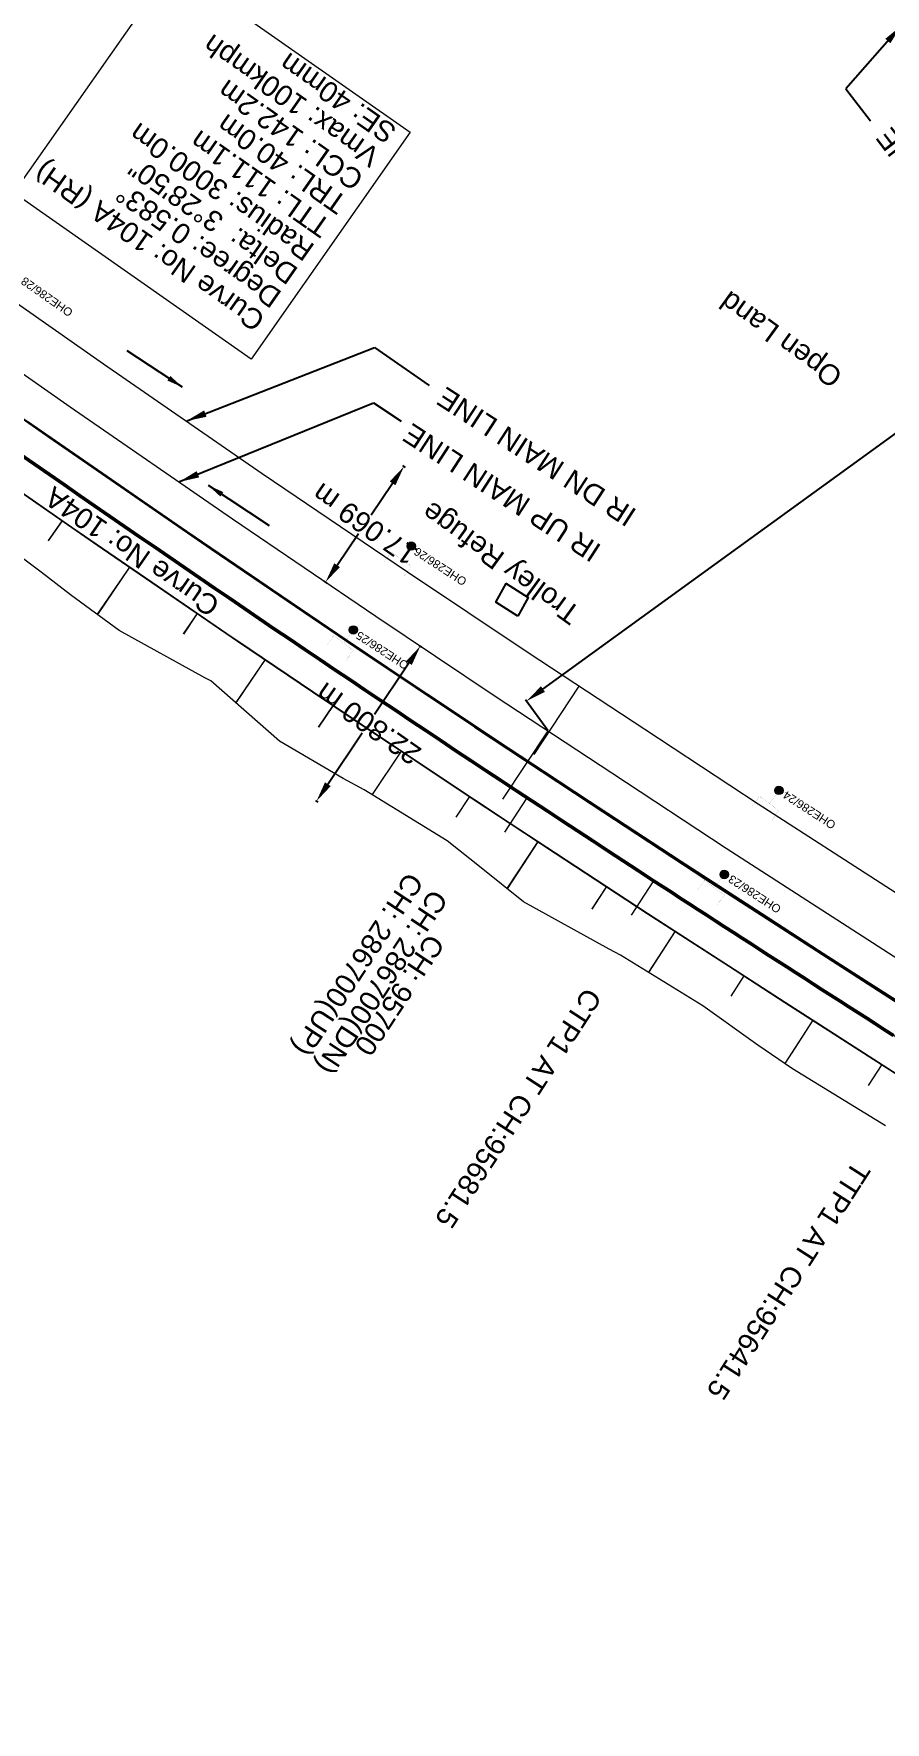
# Model space of a CAD drawing. Header units: metres. Extents: x 644418 to 1306172, y 3366650 to 6747308.
# Drawn here: x 655431.6 to 655535.6, y 3371746.8 to 3371952.9 of the extents above; entities that cross this region are included whole.
import ezdxf
from ezdxf.enums import TextEntityAlignment as Align

# ---------------------------------------------------------------- set-up
doc = ezdxf.new("R2010")
doc.units = ezdxf.units.M
doc.header["$MEASUREMENT"] = 0
doc.linetypes.add('CENTER', pattern=[2, 1.25, -0.25, 0.25, -0.25])
doc.layers.get('Defpoints').update_dxf_attribs({"lineweight": 0})
for name, color, linetype in [('C-ROAD-CNTR-N', 92, 'Continuous'), ('DFCC Boundary', 6, 'CENTER'), ('PROPOSED DFCC FORMATION LINE', 187, 'Continuous'), ('PROPOSED FORMATION LINE - Connecting line', 187, 'Continuous'), ('Side Details', 251, 'Continuous'), ('TROLLEY_STAND', 7, 'Continuous')]:
    doc.layers.add(name, color=color, linetype=linetype)
for name, color, linetype, lineweight in [('Existing Chainage', 7, 'Continuous', 0), ('Existing IR Track', 143, 'Continuous', 0), ('Existing Railway Boundary', 7, 'CENTER', 0), ('flow direction', 7, 'Continuous', 0), ('OHE MAST', 8, 'Continuous', 0), ('OHE MAST TEXT', 8, 'Continuous', 0), ('Prop TPTC Connecting line', 10, 'Continuous', 0), ('Prop- DN Curve_cont', 3, 'Continuous', 0), ('PROP-DFC Connecting line', 1, 'Continuous', 0), ('Proposed Chainages Connecting line', 10, 'Continuous', 0), ('Proposed Curve_Details Connecting line', 10, 'Continuous', 0), ('PROPOSED DFCC TOE LINE', 239, 'Continuous', 0), ('PROPOSED DFCC TOE LINE - Connecting line', 239, 'Continuous', 0), ('PROPOSED DFCC TOE SLOPES - Connecting line', 239, 'Continuous', 0), ('PROPOSED DFCC TRACK', 1, 'Continuous', 0), ('PROPOSED DRAIN CUM RETAINING WALL', 144, 'Continuous', 30)]:
    doc.layers.add(name, color=color, linetype=linetype, lineweight=lineweight)
doc.styles.get("Standard").update_dxf_attribs({"font": 'arial.ttf'})
doc.styles.add('Style-Arial', font='arial.ttf')
doc.dimstyles.new('DIM', dxfattribs={"dimtxt": 2.5, "dimasz": 2.5, "dimexe": 0.18, "dimexo": 0.0625, "dimgap": 0.09, "dimtad": 0, "dimtih": 1, "dimtoh": 1, "dimdec": 3, "dimzin": 0, "dimdsep": 46, "dimtxsty": 'Standard', "dimcen": 0.09, "dimadec": 0, "dimazin": 0, "dimtfac": 1, "dimtdec": 3, "dimtofl": 0, "dimtmove": 0, "dimatfit": 3, "dimfxl": 1, "dimtolj": 1, "dimtzin": 0, "dimarcsym": 0})
doc.dimstyles.new('ISO-25', dxfattribs={"dimtxt": 2.5, "dimasz": 2.5, "dimexe": 1.25, "dimexo": 0.625, "dimtad": 1, "dimtxsty": 'Standard', "dimcen": 2.5, "dimadec": 0, "dimazin": 0, "dimtfac": 1, "dimtmove": 0, "dimatfit": 3, "dimfxl": 1, "dimarcsym": 0})

# ---------------------------------------------------------------- blocks, each defined once
blk = doc.blocks.new('OHE MAST')
h = blk.add_hatch(color=256)
edge = h.paths.add_edge_path()
edge.add_arc((0, 0), 0.514, 0, 360)
at = {"const_width": 0.01, "flags": 128}
for points in [[(1.5, 3.5), (1.5, 2), (-1.5, 2), (-1.5, 3.5)], [(0, 2), (0, 0)]]:
    blk.add_lwpolyline(points, dxfattribs=at)
blk.add_circle((0, 0), 0.514)
blk = doc.blocks.new('*D1881')
at = {"layer": 'Defpoints', "color": 0, "linetype": 'Continuous', "ltscale": 0.5, "transparency": 16777216}
for p in [(655609.14, 3371956.6), (655611.78, 3371952.95), (655494.37, 3371867.81)]:
    blk.add_point(p, dxfattribs=at)
at = {"layer": 'DFCC Boundary', "color": 0, "linetype": 'Continuous', "lineweight": -2, "ltscale": 0.5, "transparency": 16777216}
for p, q in [((655607.12, 3371955.13), (655549.09, 3371913.05)), ((655611.75, 3371953), (655609.03, 3371956.74)), ((655493.75, 3371872.92), (655546.75, 3371911.35)), ((655494.33, 3371867.86), (655491.62, 3371871.6))]:
    blk.add_line(p, q, dxfattribs=at)
at = {"layer": 'DFCC Boundary', "color": 0, "linetype": 'Continuous', "ltscale": 0.5, "transparency": 16777216}
for points in [[(655606.87, 3371955.47), (655607.36, 3371954.79), (655609.14, 3371956.6)], [(655493.51, 3371873.26), (655493.99, 3371872.58), (655491.73, 3371871.45)]]:
    blk.add_solid(points, dxfattribs=at)
at = {"layer": 'DFCC Boundary', "color": 0, "linetype": 'Continuous', "ltscale": 0.5, "transparency": 16777216, "insert": (655547.92, 3371912.2), "char_height": 2.5, "attachment_point": 5, "rotation": 145}
blk.add_mtext('\\A1;145.036 m', dxfattribs=at)
blk = doc.blocks.new('*D1882')
at = {"layer": 'Defpoints', "color": 0, "linetype": 'Continuous', "ltscale": 0.5, "transparency": 16777216}
for p in [(655511.75, 3372060.25), (655525.31, 3372047.64), (655415.65, 3371929.77)]:
    blk.add_point(p, dxfattribs=at)
at = {"layer": 'DFCC Boundary', "color": 0, "linetype": 'Continuous', "lineweight": -2, "ltscale": 0.5, "transparency": 16777216}
for p, q in [((655525.26, 3372047.68), (655511.62, 3372060.38)), ((655510.05, 3372058.42), (655475.5, 3372021.29)), ((655403.79, 3371944.21), (655473.62, 3372019.27)), ((655415.6, 3371929.81), (655401.95, 3371942.5))]:
    blk.add_line(p, q, dxfattribs=at)
at = {"layer": 'DFCC Boundary', "color": 0, "linetype": 'Continuous', "ltscale": 0.5, "transparency": 16777216}
for points in [[(655509.74, 3372058.71), (655510.35, 3372058.14), (655511.75, 3372060.25)], [(655403.48, 3371944.49), (655404.09, 3371943.93), (655402.09, 3371942.38)]]:
    blk.add_solid(points, dxfattribs=at)
at = {"layer": 'DFCC Boundary', "color": 0, "linetype": 'Continuous', "ltscale": 0.5, "transparency": 16777216, "insert": (655474.56, 3372020.28), "char_height": 2.5, "attachment_point": 5, "rotation": 145}
blk.add_mtext('\\A1;160.997 m', dxfattribs=at)
blk = doc.blocks.new('*D1935')
at = {"layer": 'Defpoints', "color": 0, "linetype": 'ByBlock', "ltscale": 0.5, "transparency": 16777216}
for p in [(655476.79, 3371900.1), (655477.03, 3371899.94), (655467.44, 3371885.82)]:
    blk.add_point(p, dxfattribs=at)
at = {"layer": 'Existing Railway Boundary', "color": 0, "linetype": 'ByBlock', "lineweight": -2, "ltscale": 0.5, "transparency": 16777216}
for p, q in [((655476.98, 3371899.97), (655476.64, 3371900.2)), ((655475.38, 3371898.03), (655472.76, 3371894.17)), ((655468.6, 3371888.05), (655471.23, 3371891.91)), ((655467.39, 3371885.85), (655467.05, 3371886.08))]:
    blk.add_line(p, q, dxfattribs=at)
at = {"layer": 'Existing Railway Boundary', "color": 0, "linetype": 'ByBlock', "ltscale": 0.5, "transparency": 16777216}
for points in [[(655475.04, 3371898.27), (655475.73, 3371897.8), (655476.79, 3371900.1)], [(655468.26, 3371888.28), (655468.95, 3371887.81), (655467.2, 3371885.98)]]:
    blk.add_solid(points, dxfattribs=at)
at = {"layer": 'Existing Railway Boundary', "color": 0, "linetype": 'ByBlock', "ltscale": 0.5, "transparency": 16777216, "insert": (655471.99, 3371893.04), "char_height": 2.5, "attachment_point": 5, "rotation": 145}
blk.add_mtext('\\A1;17.069 m', dxfattribs=at)
blk = doc.blocks.new('*D1959')
at = {"layer": 'Defpoints', "color": 0, "linetype": 'ByBlock', "ltscale": 0.5, "transparency": 16777216}
for p in [(655478.6, 3371878.29), (655478.78, 3371878.17), (655465.91, 3371859.35)]:
    blk.add_point(p, dxfattribs=at)
at = {"layer": 'Existing Railway Boundary', "color": 0, "linetype": 'ByBlock', "lineweight": -2, "ltscale": 0.5, "transparency": 16777216}
for p, q in [((655478.65, 3371878.25), (655478.93, 3371878.07)), ((655477.39, 3371876.09), (655473.19, 3371869.83)), ((655467.48, 3371861.3), (655471.67, 3371867.56)), ((655465.96, 3371859.31), (655466.24, 3371859.13))]:
    blk.add_line(p, q, dxfattribs=at)
at = {"layer": 'Existing Railway Boundary', "color": 0, "linetype": 'ByBlock', "ltscale": 0.5, "transparency": 16777216}
for points in [[(655477.04, 3371876.32), (655477.73, 3371875.86), (655478.78, 3371878.17)], [(655467.13, 3371861.53), (655467.83, 3371861.07), (655466.09, 3371859.23)]]:
    blk.add_solid(points, dxfattribs=at)
at = {"layer": 'Existing Railway Boundary', "color": 0, "linetype": 'ByBlock', "ltscale": 0.5, "transparency": 16777216, "insert": (655472.43, 3371868.7), "char_height": 2.5, "attachment_point": 5, "rotation": 145}
blk.add_mtext('\\A1;22.800 m', dxfattribs=at)

msp = doc.modelspace()

# ---------------------------------------------------------------- linework, layer by layer
at = {"layer": 'C-ROAD-CNTR-N', "color": 4, "linetype": 'Continuous', "lineweight": 50, "flags": 128}
msp.add_lwpolyline([(655507.2692, 3371849.5159, -0.01185406), (655389.932, 3371929.8963)], format="xyb", dxfattribs=at)
msp.add_lwpolyline([(655536.5474, 3371830.6343), (655535.4613, 3371831.331), (655534.3753, 3371832.0278), (655533.2894, 3371832.7246), (655532.2035, 3371833.4216), (655531.1177, 3371834.1187), (655530.032, 3371834.816), (655528.9463, 3371835.5134), (655527.8608, 3371836.2109), (655526.7754, 3371836.9087), (655525.6901, 3371837.6066), (655524.605, 3371838.3047), (655523.52, 3371839.0031), (655522.4352, 3371839.7017), (655521.3505, 3371840.4006), (655520.266, 3371841.0997), (655519.1817, 3371841.7991), (655518.0976, 3371842.4989), (655517.0136, 3371843.1989), (655515.9299, 3371843.8993), (655514.8465, 3371844.6), (655513.7632, 3371845.3011), (655512.6802, 3371846.0025), (655511.5975, 3371846.7044), (655510.515, 3371847.4066), (655509.4328, 3371848.1093), (655508.3508, 3371848.8124), (655507.2692, 3371849.5159)], dxfattribs=at)
at = {"layer": 'Existing Chainage', "color": 0, "linetype": 'Continuous', "lineweight": 13, "flags": 128}
for points in [[(655492.6682, 3371864.9263), (655498.1609, 3371873.2828)], [(655488.8342, 3371859.4787), (655494.3694, 3371867.8071)]]:
    msp.add_lwpolyline(points, dxfattribs=at)
at = {"layer": 'Existing IR Track', "flags": 128}
for points in [[(655419.9932, 3371926.6713), (655440.0624, 3371912.6298), (655459.4634, 3371899.2433), (655477.1891, 3371887.2449), (655491.9384, 3371877.3718), (655506.1819, 3371868.0106), (655520.0329, 3371858.9077), (655536.187, 3371848.4692), (655551.746, 3371838.4159), (655572.5758, 3371825.2284), (655592.949, 3371812.3299), (655609.8482, 3371801.665), (655626.1608, 3371791.3704), (655649.7969, 3371776.4056), (655668.6722, 3371764.2846), (655688.8878, 3371751.1891), (655709.3615, 3371737.723)], [(655415.7597, 3371921.5237), (655436.0147, 3371907.3644), (655455.8299, 3371893.7014), (655473.3378, 3371881.8123), (655487.9272, 3371872.0403), (655502.1586, 3371862.6859), (655516.1365, 3371853.4982), (655532.174, 3371843.1575), (655547.7473, 3371833.1176), (655568.8292, 3371819.8469), (655589.7667, 3371806.6671), (655606.2658, 3371796.3118), (655622.8083, 3371785.9293), (655646.1127, 3371771.3416), (655665.3604, 3371759.2545), (655685.4879, 3371746.461)]]:
    msp.add_lwpolyline(points, dxfattribs=at)
at = {"layer": 'Prop TPTC Connecting line', "lineweight": 0, "flags": 128}
msp.add_lwpolyline([(655507.2662, 3371849.5179), (655504.539, 3371845.3272)], dxfattribs=at)
at = {"layer": 'PROP-DFC Connecting line', "color": 12, "linetype": 'Continuous', "lineweight": 0, "flags": 128}
msp.add_lwpolyline([(655672.6644, 3371743.3411), (655540.8889, 3371827.8498), (655536.6801, 3371830.5491), (655532.4719, 3371833.2493), (655528.2648, 3371835.9513), (655524.0595, 3371838.6558), (655519.8564, 3371841.3639), (655515.6561, 3371844.0764), (655511.4592, 3371846.7941), (655507.2662, 3371849.5179, -0.0118537), (655389.9326, 3371929.8959)], format="xyb", dxfattribs=at)
at = {"layer": 'Proposed Chainages Connecting line', "lineweight": 0, "flags": 128}
msp.add_lwpolyline([(655489.0781, 3371855.4563), (655491.831, 3371859.6302)], dxfattribs=at)
at = {"layer": 'Proposed Curve_Details Connecting line'}
msp.add_lwpolyline([(655477.5237, 3371940.9111), (655458.1177, 3371913.1965), (655429.1289, 3371933.4947), (655448.5349, 3371961.2093)], close=True, dxfattribs=at)
at = {"layer": 'PROPOSED DFCC FORMATION LINE', "lineweight": 0, "flags": 128}
msp.add_lwpolyline([(655542.9133, 3371831.0064), (655531.6938, 3371838.2055), (655527.3894, 3371840.9724), (655520.4896, 3371845.4182), (655510.607, 3371851.8185), (655509.3116, 3371852.661), (655499.402, 3371859.1376), (655493.8956, 3371862.7606), (655489.5181, 3371865.6533), (655479.6601, 3371872.2081), (655477.2576, 3371873.814), (655469.828, 3371878.8017), (655460.6937, 3371884.978), (655460.022, 3371885.4341), (655450.2423, 3371892.1052), (655444.2046, 3371896.2522), (655440.4891, 3371898.8149), (655430.7624, 3371905.5631)], dxfattribs=at)
at = {"layer": 'PROPOSED DFCC TOE LINE', "lineweight": 0, "flags": 128}
for points in [[(655667.8644, 3371824.4924), (655667.3891, 3371825.4002), (655664.9139, 3371830.126), (655662.4295, 3371834.8635), (655659.9383, 3371839.6021), (655657.4361, 3371844.344), (655654.9205, 3371849.0879), (655652.389, 3371853.8324), (655649.8391, 3371858.5763), (655647.2685, 3371863.3182), (655644.6746, 3371868.0565), (655642.0552, 3371872.79), (655639.4077, 3371877.517), (655636.7298, 3371882.236), (655634.0191, 3371886.9455), (655631.2732, 3371891.6438), (655628.5058, 3371896.3027, 0.10707632), (655421.2253, 3372117.454, 0.10707632)], [(655668.4974, 3371826.517), (655666.2427, 3371830.8219), (655663.7575, 3371835.5608), (655661.2655, 3371840.3011), (655658.7621, 3371845.0454), (655656.2448, 3371849.7923), (655653.7113, 3371854.5406), (655651.1591, 3371859.2889), (655648.5857, 3371864.0357), (655645.9888, 3371868.7798), (655643.3658, 3371873.5196), (655640.7143, 3371878.2536), (655638.0321, 3371882.9803), (655635.3166, 3371887.6981), (655632.5656, 3371892.4053), (655629.794, 3371897.0712, 0.09893925), (655440.874, 3372105.2544, 0.09893925)], [(655638.7697, 3371808.7017), (655638.0662, 3371810.0451), (655635.5923, 3371814.7684), (655633.1236, 3371819.476), (655630.6521, 3371824.1772), (655628.1775, 3371828.8668), (655625.6975, 3371833.5435), (655623.2098, 3371838.206), (655620.7119, 3371842.8532), (655618.2016, 3371847.4836), (655615.6767, 3371852.096), (655613.135, 3371856.6891), (655610.5741, 3371861.2615), (655607.9919, 3371865.8118), (655605.3863, 3371870.3387), (655602.7552, 3371874.8407), (655600.0794, 3371879.3452, 0.11334729), (655388.3253, 3372099.6928)], [(655639.5613, 3371810.4234), (655639.395, 3371810.741), (655636.9211, 3371815.4644), (655634.4516, 3371820.1733), (655631.9793, 3371824.8762), (655629.5034, 3371829.5681), (655627.0218, 3371834.2479), (655624.5321, 3371838.9142), (655622.0319, 3371843.5657), (655619.5189, 3371848.2012), (655616.9909, 3371852.8193), (655614.4455, 3371857.4187), (655611.8807, 3371861.9981), (655609.2942, 3371866.5561), (655606.6839, 3371871.0912), (655604.0476, 3371875.6022), (655601.3676, 3371880.1137, 0.11334938), (655389.1444, 3372100.9494)]]:
    msp.add_lwpolyline(points, format="xyb", dxfattribs=at)
at = {"layer": 'PROPOSED DFCC TOE LINE - Connecting line', "lineweight": 0}
msp.add_lwpolyline([(655535.6038, 3371819.6087), (655524.2163, 3371826.5647), (655519.9794, 3371829.4538), (655513.2724, 3371834.2372), (655503.2161, 3371840.4485), (655501.8326, 3371841.1683), (655491.3838, 3371846.9221), (655486.2054, 3371851.1008), (655482.0598, 3371854.3881), (655471.9302, 3371860.6323), (655469.3517, 3371861.9993), (655461.5911, 3371866.5716), (655453.1972, 3371873.9351), (655452.445, 3371874.2791), (655441.9956, 3371880.0669), (655436.0596, 3371884.4245), (655432.4597, 3371887.1927), (655422.9205, 3371894.3075)], dxfattribs=at)
at = {"layer": 'PROPOSED DFCC TOE SLOPES - Connecting line', "linetype": 'Continuous', "lineweight": 0, "flags": 128}
for points in [[(655435.0159, 3371893.4839), (655433.3194, 3371891.0387)], [(655435.0255, 3371893.4772), (655433.3367, 3371891.0268)], [(655443.2595, 3371887.8026), (655439.2947, 3371882.0496)], [(655443.271, 3371887.7947), (655439.3269, 3371882.026)], [(655451.526, 3371882.1508), (655449.8174, 3371879.6517)], [(655451.5349, 3371882.1447), (655449.8334, 3371879.6406)], [(655459.8061, 3371876.5245), (655456.2356, 3371871.2697)], [(655459.8163, 3371876.5177), (655456.2606, 3371871.2478)], [(655468.1058, 3371870.9245), (655466.3125, 3371868.2667)], [(655468.1164, 3371870.9174), (655466.332, 3371868.2532)], [(655476.425, 3371865.3525), (655472.8739, 3371860.0506)], [(655476.4355, 3371865.3455), (655472.9029, 3371860.0327)], [(655484.7627, 3371859.8087), (655483.0916, 3371857.2954)], [(655484.7735, 3371859.8015), (655483.1113, 3371857.283)], [(655493.1197, 3371854.2933), (655489.3422, 3371848.5696)], [(655493.1312, 3371854.2858), (655489.3727, 3371848.545)], [(655501.4976, 3371848.8082), (655499.7037, 3371846.0683)], [(655501.5064, 3371848.8025), (655499.7209, 3371846.0584)], [(655509.8882, 3371843.3485), (655506.6294, 3371838.3403)], [(655509.8966, 3371843.3431), (655506.6515, 3371838.3266)], [(655518.2929, 3371837.9115), (655516.6872, 3371835.4293)], [(655518.3, 3371837.907), (655516.6995, 3371835.4207)], [(655526.7085, 3371832.4942), (655523.2956, 3371827.1925)], [(655526.7128, 3371832.4915), (655524.0826, 3371828.3932)], [(655535.1287, 3371827.0903), (655533.4709, 3371824.5072)], [(655535.1294, 3371827.0898), (655533.4722, 3371824.5064)]]:
    msp.add_lwpolyline(points, dxfattribs=at)
at = {"layer": 'PROPOSED DFCC TRACK', "color": 12, "flags": 128}
msp.add_lwpolyline([(655736.6556, 3371659.0659), (655653.392, 3371818.0706), (655650.9175, 3371822.7952), (655648.4405, 3371827.5184), (655645.9588, 3371832.2391), (655643.4698, 3371836.9561), (655640.9712, 3371841.6679), (655638.4605, 3371846.3733), (655635.9355, 3371851.071), (655633.3937, 3371855.7597), (655630.8327, 3371860.4379), (655628.2504, 3371865.1044), (655625.6442, 3371869.7576), (655623.012, 3371874.3961), (655620.3515, 3371879.0184), (655617.6604, 3371883.623), (655614.9366, 3371888.2084, 0.11337105), (655397.7721, 3372114.1859)], format="xyb", dxfattribs=at)
at = {"layer": 'PROPOSED DRAIN CUM RETAINING WALL', "flags": 128}
msp.add_lwpolyline([(655413.1677, 3371917.8451), (655433.4483, 3371903.6679), (655453.2886, 3371889.9876), (655470.8217, 3371878.0814), (655485.4391, 3371868.2906), (655499.6869, 3371858.9255), (655513.6813, 3371849.7269), (655529.7354, 3371839.3755), (655545.3295, 3371829.3222), (655566.432, 3371816.0386), (655587.372, 3371802.8572), (655603.8736, 3371792.5003), (655612.7659, 3371786.9193)], dxfattribs=at)
at = {"layer": 'PROPOSED FORMATION LINE - Connecting line', "lineweight": 0, "flags": 128}
for points in [[(655542.9403, 3371831.0485), (655531.7208, 3371838.2476), (655527.4165, 3371841.0144), (655520.5167, 3371845.4602), (655510.6342, 3371851.8604), (655509.3388, 3371852.7029), (655499.4295, 3371859.1794), (655493.9232, 3371862.8024), (655489.5457, 3371865.695), (655479.6878, 3371872.2496), (655477.2855, 3371873.8555), (655469.8559, 3371878.8432), (655460.7218, 3371885.0194), (655460.0501, 3371885.4755), (655450.2706, 3371892.1465), (655444.2329, 3371896.2933), (655440.5175, 3371898.856), (655430.791, 3371905.6041)], [(655538.8375, 3371824.6511), (655527.6133, 3371831.8532), (655523.3047, 3371834.6228), (655516.3951, 3371839.0749), (655506.4922, 3371845.4883), (655505.1935, 3371846.3329), (655495.259, 3371852.8259), (655489.7388, 3371856.458), (655485.3502, 3371859.358), (655475.4673, 3371865.9293), (655473.0588, 3371867.5392), (655465.6104, 3371872.5395), (655456.4532, 3371878.7314), (655455.7798, 3371879.1886), (655445.9754, 3371885.8765), (655439.9225, 3371890.0339), (655436.1976, 3371892.6032), (655426.4465, 3371899.3683)], [(655538.8645, 3371824.6932), (655527.6403, 3371831.8952), (655523.3317, 3371834.6648), (655516.4222, 3371839.1169), (655506.5194, 3371845.5302), (655505.2208, 3371846.3748), (655495.2864, 3371852.8677), (655489.7663, 3371856.4998), (655485.3778, 3371859.3997), (655475.4951, 3371865.9708), (655473.0867, 3371867.5808), (655465.6384, 3371872.581), (655456.4812, 3371878.7727), (655455.8079, 3371879.23), (655446.0037, 3371885.9178), (655439.9508, 3371890.0751), (655436.226, 3371892.6443), (655426.475, 3371899.4094)]]:
    msp.add_lwpolyline(points, dxfattribs=at)
at = {"layer": 'TROLLEY_STAND', "linetype": 'Continuous'}
msp.add_polyline3d([(655490.663, 3371881.84, 269.777), (655488.002, 3371883.549, 269.864), (655489.276, 3371885.798, 269.716), (655491.938, 3371884.0884, 269.716)], close=True, dxfattribs=at)

# ---------------------------------------------------------------- block references
at = {"layer": 'OHE MAST', "color": 2, "rotation": 143.3908318566117}
for p in [(655477.676, 3371890.377), (655470.591, 3371880.143), (655522.572, 3371860.544), (655515.89, 3371850.279)]:
    msp.add_blockref('OHE MAST', p, dxfattribs=at)

# ---------------------------------------------------------------- texts
at = {"layer": 'Existing Chainage', "color": 0, "lineweight": 0, "insert": (655463.7654, 3371828.6792), "char_height": 2.5, "attachment_point": 6, "rotation": 236.683368, "line_spacing_factor": 0.6, "style": 'Style-Arial'}
msp.add_mtext('CH: 286700(UP)', dxfattribs=at)
at = {"layer": 'Existing Chainage', "color": 0, "linetype": 'Continuous', "lineweight": 0, "insert": (655466.6294, 3371826.4325), "char_height": 2.5, "attachment_point": 6, "rotation": 236.683107, "line_spacing_factor": 0.6, "style": 'Style-Arial'}
msp.add_mtext('CH: 286700(DN)', dxfattribs=at)
at = {"layer": 'Existing IR Track', "color": 7, "lineweight": 0}
for s, rotation, p in [('IR DN MAIN LINE', 147, (655481.2405, 3371908.8795)), ('IR UP MAIN LINE', 147.003436, (655477.0888, 3371904.4356))]:
    msp.add_text(s, height=2.5, rotation=rotation, dxfattribs=at).set_placement(p, align=Align.MIDDLE_RIGHT)
at = {"layer": 'OHE MAST TEXT'}
for s, rotation, p in [('OHE286/28', 145, (655433.1695, 3371920.8047)), ('OHE286/26', 147, (655481.2146, 3371887.8702)), ('OHE286/25', 147, (655474.1296, 3371877.6362)), ('OHE286/24', 147, (655526.2936, 3371858.1429)), ('OHE286/23', 147, (655519.6116, 3371847.8779))]:
    msp.add_text(s, height=1, rotation=rotation, dxfattribs=at).set_placement(p, align=Align.MIDDLE_CENTER)
at = {"layer": 'Prop TPTC Connecting line', "lineweight": 0, "char_height": 2.5, "attachment_point": 4, "line_spacing_factor": 0.6, "style": 'Style-Arial'}
for s, insert, rotation in [('CTP1 AT CH:95681.5', (655500.008, 3371835.9753), 236.945626), ('TTP1 AT CH:95641.5', (655532.7914, 3371814.8066), 237.327616)]:
    msp.add_mtext(s, dxfattribs=dict(at, insert=insert, rotation=rotation))
at = {"layer": 'Prop- DN Curve_cont', "color": 1, "style": 'Style-Arial'}
msp.add_text('Curve No: 104A', height=2.5, rotation=145.350309, dxfattribs=at).set_placement((655454.4872, 3371883.6457))
at = {"layer": 'Proposed Chainages Connecting line', "lineweight": 0, "insert": (655480.8194, 3371842.5179), "char_height": 2.5, "attachment_point": 4, "rotation": 236.593203, "line_spacing_factor": 0.6, "style": 'Style-Arial'}
msp.add_mtext('CH: 95700', dxfattribs=at)
at = {"layer": 'Proposed Curve_Details Connecting line', "insert": (655476.086, 3371941.4358), "char_height": 2.5, "attachment_point": 7, "rotation": 145, "line_spacing_factor": 0.84, "style": 'Style-Arial'}
msp.add_mtext('Curve No: 104A (RH)\\PDegree: 0.583%%D\\PDelta:  3%%D28\'50"\\PRadius: 3000.0m\\PTTL: 111.1m\\PTRL: 40.0m\\PCCL: 142.2m\\PVmax: 100kmph\\PSE: 40mm', dxfattribs=at)
at = {"layer": 'PROPOSED DFCC TOE LINE', "lineweight": 0}
msp.add_text('TOE LINE', height=2.5, rotation=127.306176, dxfattribs=at).set_placement((655536.2635, 3371941.7117), align=Align.RIGHT)
at = {"layer": 'Side Details'}
for s, p in [('Open Land', (655530.5457, 3371911.5394)), ('Trolley Refuge', (655498.5356, 3371882.6496))]:
    msp.add_text(s, height=2.5, rotation=144.100313, dxfattribs=at).set_placement(p)

# ---------------------------------------------------------------- dimensions: what is measured, and where the dimension line sits
at = {"layer": 'DFCC Boundary', "linetype": 'Continuous', "ltscale": 0.5}
for base, p1, p2, angle, override, picture, middle in [((655511.7484, 3372060.2537), (655415.6456, 3371929.765), (655525.3073, 3372047.6396), 47.067183, {"dimpost": ' m'}, '*D1882', (655474.562, 3372020.2824)), ((655609.1393, 3371956.5955), (655494.3688, 3371867.8062), (655611.7817, 3371952.9516), 35.948844, {"dimpost": ' m', "dimtmove": 2}, '*D1881', (655547.9195, 3371912.2002))]:
    dim = msp.add_linear_dim(base=base, p1=p1, p2=p2, angle=angle, dimstyle='DIM', override=override, dxfattribs=at)
    dim.commit()
    dim.dimension.update_dxf_attribs({"geometry": picture, "text_midpoint": middle, "dimtype": 129, "text_rotation": 145})
at = {"layer": 'Existing Railway Boundary', "linetype": 'ByBlock', "ltscale": 0.5}
for p1, p2, distance, picture, middle in [((655467.4392, 3371885.8178), (655477.0282, 3371899.9386), 0.2892, '*D1935', (655471.9945, 3371893.0407)), ((655465.9106, 3371859.3451), (655478.5988, 3371878.2884), -0.2142, '*D1959', (655472.4326, 3371868.6976))]:
    dim = msp.add_aligned_dim(p1=p1, p2=p2, distance=distance, dimstyle='DIM', override={"dimpost": ' m'}, dxfattribs=at)
    dim.commit()
    dim.dimension.update_dxf_attribs({"geometry": picture, "text_midpoint": middle, "text_rotation": 145})

# ---------------------------------------------------------------- leaders
at = {"layer": 'Existing IR Track', "color": 7, "lineweight": 0}
for points in [[(655450.1881, 3371905.6432), (655473.16, 3371914.6093), (655479.8616, 3371909.9748)], [(655449.2981, 3371898.2052), (655473.074, 3371907.866), (655476.4167, 3371905.6294)]]:
    msp.add_leader(points, dimstyle='ISO-25', override={"dimtxt": 0.5, "dimtad": 0}, dxfattribs=at)
at = {"layer": 'flow direction', "lineweight": 0}
for points in [[(655449.7407, 3371909.7633), (655442.9828, 3371914.2042)], [(655452.8621, 3371897.795), (655460.3089, 3371892.9002)]]:
    msp.add_leader(points, dimstyle='ISO-25', override={"dimtxt": 0.5, "dimasz": 2, "dimtad": 0}, dxfattribs=at)
at = {"layer": 'PROPOSED DFCC TOE LINE', "lineweight": 0}
msp.add_leader([(655537.5257, 3371953.9204), (655530.7612, 3371946.2158), (655533.7443, 3371942.284)], dimstyle='ISO-25', override={"dimtxt": 3, "dimasz": 2.5, "dimgap": 0.625, "dimtad": 0, "dimdec": 3, "dimzin": 2, "dimtdec": 3}, dxfattribs=at)

doc.saveas('drawing.dxf')
